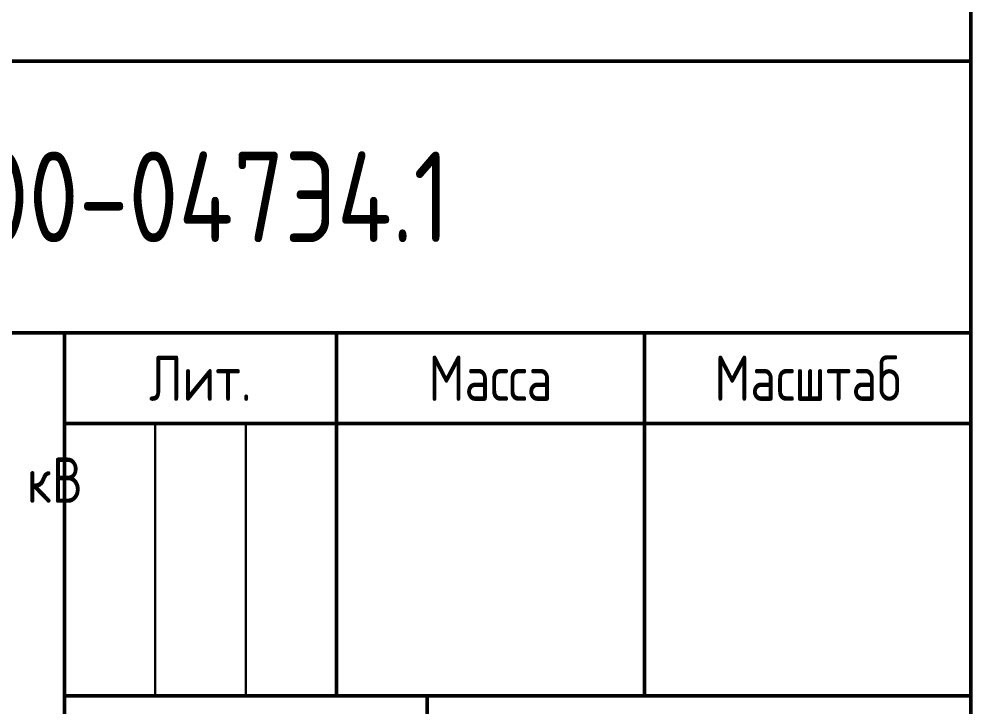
# Model space of a CAD drawing. Header units: millimetres. Extents: x -1036 to 3331, y -90 to 586.
# Drawn here: x 2759.5 to 2812, y 24.4 to 62.3 of the extents above; entities that cross this region are included whole.
import ezdxf

# ---------------------------------------------------------------- set-up
doc = ezdxf.new("R2010")
doc.units = ezdxf.units.MM
doc.styles.add('Gost_type_A', font='GOST_A.TTF')

# ---------------------------------------------------------------- blocks, each defined once
blk = doc.blocks.new('Штамп большой нижний')
at = {"lineweight": 50}
for points in [[(-120, 55), (0, 55), (0, 40), (-120, 40)], [(-120, 40), (-50, 40), (-50, 15), (-120, 15)], [(-50, 40), (-35, 40), (-35, 35), (-50, 35)], [(-35, 40), (-18, 40), (-18, 35), (-35, 35)], [(-18, 40), (0, 40), (0, 35), (-18, 35)], [(-35, 19.974), (-50, 19.974), (-50, 35), (-35, 35)], [(-35, 35), (-18, 35), (-18, 19.974), (-35, 19.974)], [(-18, 35), (0, 35), (0, 19.974), (-18, 19.974)], [(-50, 19.974), (-30, 19.974), (-30, 15), (-50, 15)], [(-30, 19.974), (0, 19.974), (0, 15), (-30, 15)]]:
    blk.add_lwpolyline(points, close=True, dxfattribs=at)
for points in [[(-50, 35), (-45, 35), (-45, 19.974), (-50, 19.974)], [(-45, 35), (-40, 35), (-40, 19.974), (-45, 19.974)], [(-40, 35), (-35, 35), (-35, 19.974), (-40, 19.974)]]:
    blk.add_lwpolyline(points, close=True)
at = {"char_height": 2.5, "attachment_point": 5, "style": 'Gost_type_A'}
for s, insert, width in [('Лит.', (-42.5, 37.5), 15), ('Масса', (-26.5, 37.5), 17), ('Масштаб', (-9, 37.5), 18)]:
    blk.add_mtext(s, dxfattribs=dict(at, insert=insert, width=width))

msp = doc.modelspace()

# ---------------------------------------------------------------- linework, layer by layer
at = {"lineweight": 50}
msp.add_lwpolyline([(2812, 415), (2812, 5), (2540, 5), (2540, 415)], close=True, dxfattribs=at)

# ---------------------------------------------------------------- block references
msp.add_blockref('Штамп большой нижний', (2812, 5))

# ---------------------------------------------------------------- texts
at = {"insert": (2752, 52.5), "char_height": 5, "width": 120, "attachment_point": 5, "style": 'Gost_type_A'}
msp.add_mtext('ЮТКБ.656463.300-047Э4.1', dxfattribs=at)
at = {"insert": (2727, 35), "char_height": 2.5, "width": 68, "attachment_point": 5, "line_spacing_factor": 0.9, "style": 'Gost_type_A'}
msp.add_mtext('Шкаф резервных защит автотрансформатора 220-750 кВ\\PШЭТ 410.01-1-ЮИРЗ', dxfattribs=at)

doc.saveas('drawing.dxf')
